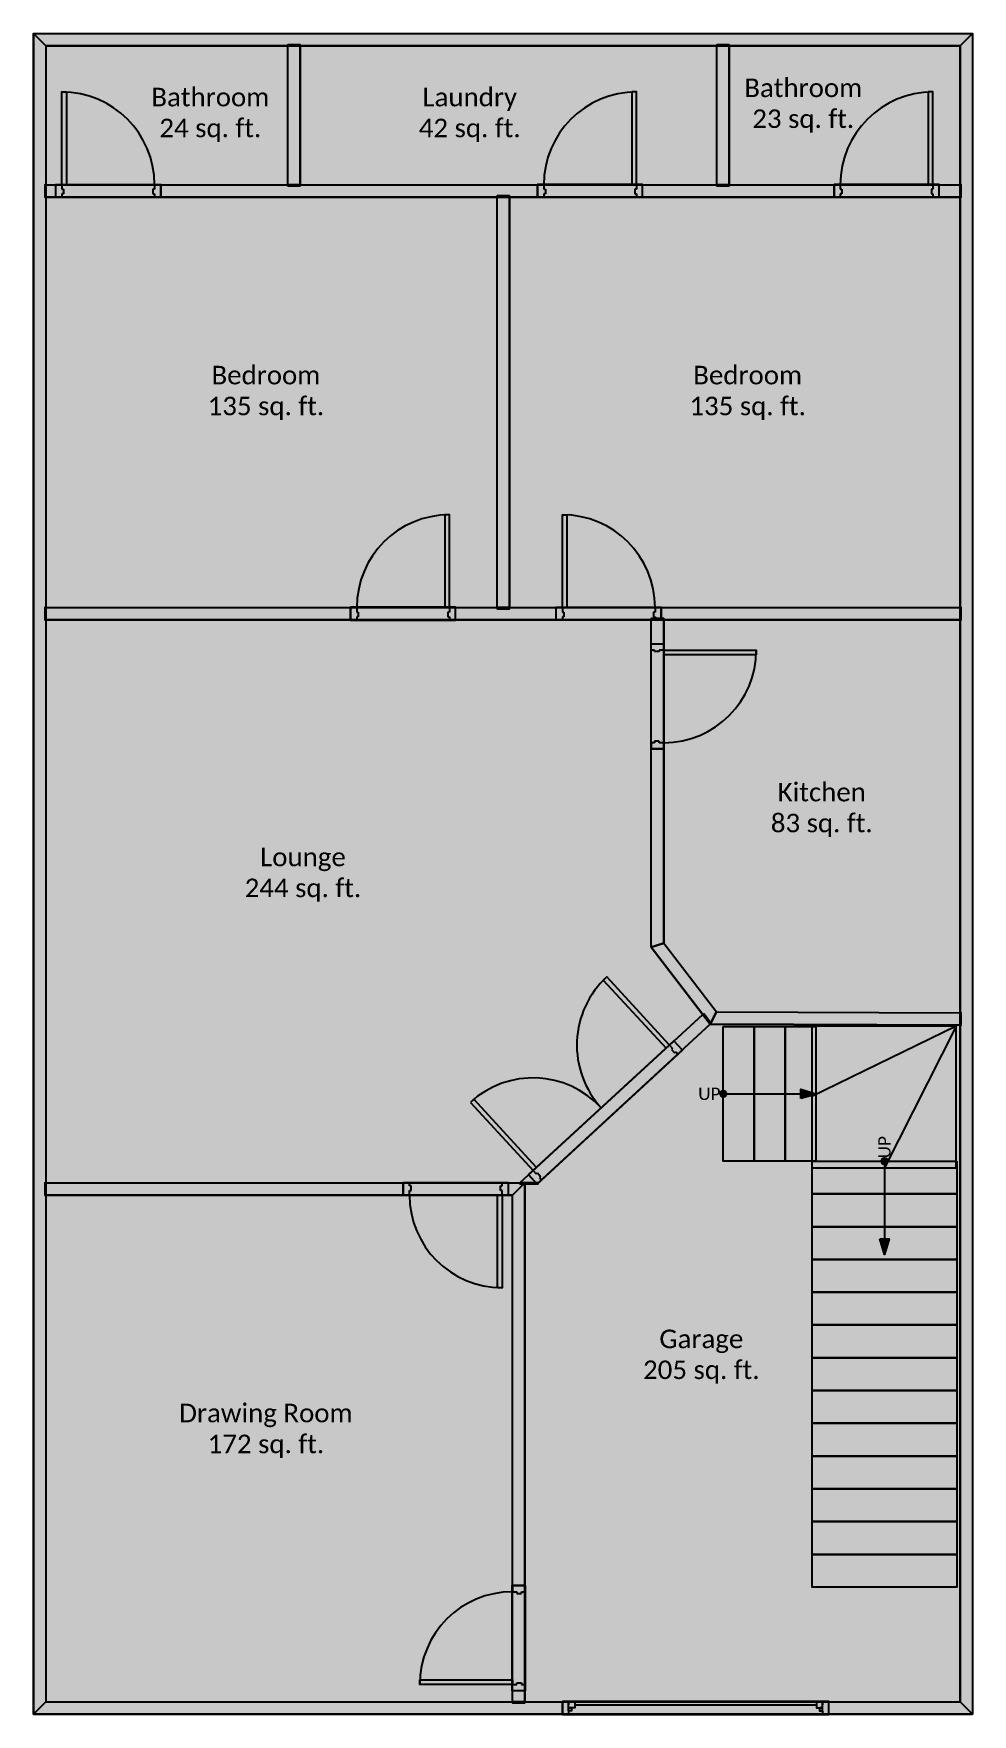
# Model space of a CAD drawing. Extents: x 0 to 25.4, y 0.2 to 45.5.
import ezdxf

# ---------------------------------------------------------------- set-up
doc = ezdxf.new("R2010")
doc.units = 0
doc.header["$MEASUREMENT"] = 0
for name, color, linetype in [('BUILDING_ENVELOPE', 7, 'CONTINUOUS'), ('LANDING', 7, 'CONTINUOUS'), ('SPACE', 7, 'CONTINUOUS'), ('STAIR', 7, 'CONTINUOUS')]:
    doc.layers.add(name, color=color, linetype=linetype)
doc.styles.get("Standard").update_dxf_attribs({"font": 'txt.shx'})

msp = doc.modelspace()

# ---------------------------------------------------------------- hatches: boundary and pattern name
at = {"layer": 'BUILDING_ENVELOPE'}
for points in [[(0.357, 45.167), (0.357, 0.5), (0.024, 0.167), (0.024, 45.5)], [(0.024, 45.5), (25.357, 45.5), (25.024, 45.167), (0.357, 45.167)], [(25.357, 45.5), (25.357, 0.167), (25.024, 0.5), (25.024, 45.167)], [(6.88, 45.167), (7.214, 45.167), (7.214, 45.2), (6.88, 45.2)], [(6.88, 41.425), (6.88, 45.167), (7.214, 45.167), (7.214, 41.425)], [(18.458, 45.167), (18.792, 45.167), (18.792, 45.2), (18.458, 45.2)], [(18.458, 41.425), (18.458, 45.167), (18.792, 45.167), (18.792, 41.425)], [(0.911, 43.925), (0.911, 41.425), (0.786, 41.425), (0.786, 43.925)], [(16.167, 43.925), (16.167, 41.425), (16.292, 41.425), (16.292, 43.925)], [(24.167, 43.925), (24.167, 41.425), (24.292, 41.425), (24.292, 43.925)], [(0.357, 41.092), (0.357, 41.425), (0.324, 41.425), (0.324, 41.092)], [(0.357, 41.425), (25.024, 41.425), (25.024, 41.092), (0.357, 41.092)], [(7.214, 41.425), (6.88, 41.425), (6.88, 41.392), (7.214, 41.392)], [(18.792, 41.425), (18.458, 41.425), (18.458, 41.392), (18.792, 41.392)], [(25.024, 41.425), (25.024, 41.092), (25.057, 41.092), (25.057, 41.425)], [(12.536, 41.092), (12.87, 41.092), (12.87, 41.125), (12.536, 41.125)], [(12.536, 30.019), (12.536, 41.092), (12.87, 41.092), (12.87, 30.019)], [(11.12, 32.519), (11.12, 30.019), (11.245, 30.019), (11.245, 32.519)], [(14.417, 32.519), (14.417, 30.019), (14.292, 30.019), (14.292, 32.519)], [(0.357, 29.686), (0.357, 30.019), (0.324, 30.019), (0.324, 29.686)], [(0.357, 30.019), (25.024, 30.019), (25.024, 29.686), (0.357, 29.686)], [(12.87, 30.019), (12.536, 30.019), (12.536, 29.986), (12.87, 29.986)], [(25.024, 30.019), (25.024, 29.686), (25.057, 29.686), (25.057, 30.019)], [(16.693, 29.686), (17.026, 29.686), (17.026, 29.719), (16.693, 29.719)], [(16.693, 20.853), (16.693, 29.686), (17.026, 29.686), (17.026, 20.966)], [(19.526, 28.746), (17.026, 28.746), (17.026, 28.871), (19.526, 28.871)], [(17.026, 20.966), (18.449, 19.108), (18.284, 18.775), (16.693, 20.853)], [(15.397, 19.969), (17.09, 18.129), (17.182, 18.214), (15.489, 20.054)], [(18.081, 19.041), (18.284, 18.775), (18.311, 18.795), (18.107, 19.061)], [(18.449, 19.108), (25.024, 19.082), (25.024, 18.749), (18.284, 18.775)], [(25.024, 19.082), (25.024, 18.749), (25.057, 18.749), (25.057, 19.082)], [(13.146, 14.501), (18.081, 19.041), (18.284, 18.775), (13.638, 14.501)], [(11.809, 16.669), (13.502, 14.829), (13.594, 14.913), (11.901, 16.753)], [(0.357, 14.168), (0.357, 14.501), (0.324, 14.501), (0.324, 14.168)], [(0.357, 14.501), (13.276, 14.501), (12.943, 14.168), (0.357, 14.168)], [(12.542, 11.668), (12.542, 14.168), (12.667, 14.168), (12.667, 11.668)], [(12.943, 0.5), (12.943, 14.168), (13.276, 14.501), (13.276, 0.5)], [(13.638, 14.501), (13.146, 14.501), (13.146, 14.468), (13.638, 14.468)], [(10.443, 1.09), (12.943, 1.09), (12.943, 0.965), (10.443, 0.965)], [(0.357, 0.5), (25.024, 0.5), (25.357, 0.167), (0.024, 0.167)], [(13.276, 0.5), (12.943, 0.5), (12.943, 0.467), (13.276, 0.467)]]:
    msp.add_hatch(color=7, dxfattribs=at).paths.add_polyline_path(points)
h = msp.add_hatch(color=7, dxfattribs=at)
h.paths.add_polyline_path([(0.619, 41.092), (0.619, 41.425), (0.786, 41.425), (0.786, 41.3), (0.786, 41.175), (0.786, 41.092)])
h.paths.add_polyline_path([(3.453, 41.092), (3.453, 41.425), (3.286, 41.425), (3.286, 41.3), (3.286, 41.175), (3.286, 41.092)])
h = msp.add_hatch(color=7, dxfattribs=at)
h.paths.add_polyline_path([(0.786, 41.3), (0.828, 41.3), (0.828, 41.175), (0.786, 41.175)])
h.paths.add_polyline_path([(3.286, 41.3), (3.244, 41.3), (3.244, 41.175), (3.286, 41.175)])
h = msp.add_hatch(color=7, dxfattribs=at)
h.paths.add_polyline_path([(16.458, 41.092), (16.458, 41.425), (16.292, 41.425), (16.292, 41.3), (16.292, 41.175), (16.292, 41.092)])
h.paths.add_polyline_path([(13.625, 41.092), (13.625, 41.425), (13.792, 41.425), (13.792, 41.3), (13.792, 41.175), (13.792, 41.092)])
h = msp.add_hatch(color=7, dxfattribs=at)
h.paths.add_polyline_path([(16.292, 41.3), (16.25, 41.3), (16.25, 41.175), (16.292, 41.175)])
h.paths.add_polyline_path([(13.792, 41.3), (13.833, 41.3), (13.833, 41.175), (13.792, 41.175)])
h = msp.add_hatch(color=7, dxfattribs=at)
h.paths.add_polyline_path([(24.458, 41.092), (24.458, 41.425), (24.292, 41.425), (24.292, 41.3), (24.292, 41.175), (24.292, 41.092)])
h.paths.add_polyline_path([(21.625, 41.092), (21.625, 41.425), (21.792, 41.425), (21.792, 41.3), (21.792, 41.175), (21.792, 41.092)])
h = msp.add_hatch(color=7, dxfattribs=at)
h.paths.add_polyline_path([(24.292, 41.3), (24.25, 41.3), (24.25, 41.175), (24.292, 41.175)])
h.paths.add_polyline_path([(21.792, 41.3), (21.833, 41.3), (21.833, 41.175), (21.792, 41.175)])
h = msp.add_hatch(color=7, dxfattribs=at)
h.paths.add_polyline_path([(11.411, 29.686), (11.411, 30.019), (11.245, 30.019), (11.245, 29.894), (11.245, 29.769), (11.245, 29.686)])
h.paths.add_polyline_path([(8.578, 29.686), (8.578, 30.019), (8.745, 30.019), (8.745, 29.894), (8.745, 29.769), (8.745, 29.686)])
h = msp.add_hatch(color=7, dxfattribs=at)
h.paths.add_polyline_path([(14.125, 29.686), (14.125, 30.019), (14.292, 30.019), (14.292, 29.894), (14.292, 29.769), (14.292, 29.686)])
h.paths.add_polyline_path([(16.958, 29.686), (16.958, 30.019), (16.792, 30.019), (16.792, 29.894), (16.792, 29.769), (16.792, 29.686)])
h = msp.add_hatch(color=7, dxfattribs=at)
h.paths.add_polyline_path([(11.245, 29.894), (11.203, 29.894), (11.203, 29.769), (11.245, 29.769)])
h.paths.add_polyline_path([(8.745, 29.894), (8.786, 29.894), (8.786, 29.769), (8.745, 29.769)])
h = msp.add_hatch(color=7, dxfattribs=at)
h.paths.add_polyline_path([(14.292, 29.894), (14.333, 29.894), (14.333, 29.769), (14.292, 29.769)])
h.paths.add_polyline_path([(16.792, 29.894), (16.75, 29.894), (16.75, 29.769), (16.792, 29.769)])
h = msp.add_hatch(color=7, dxfattribs=at)
h.paths.add_polyline_path([(16.693, 29.038), (17.026, 29.038), (17.026, 28.871), (16.901, 28.871), (16.776, 28.871), (16.693, 28.871)])
h.paths.add_polyline_path([(16.693, 26.205), (17.026, 26.205), (17.026, 26.371), (16.901, 26.371), (16.776, 26.371), (16.693, 26.371)])
h = msp.add_hatch(color=7, dxfattribs=at)
h.paths.add_polyline_path([(16.901, 28.871), (16.901, 28.83), (16.776, 28.83), (16.776, 28.871)])
h.paths.add_polyline_path([(16.901, 26.371), (16.901, 26.413), (16.776, 26.413), (16.776, 26.371)])
h = msp.add_hatch(color=134, dxfattribs=at)
h.paths.add_polyline_path([(18.635, 18.712), (19.468, 18.712), (19.468, 15.082), (18.635, 15.082)])
h.paths.add_polyline_path([(19.468, 18.712), (20.302, 18.712), (20.302, 15.082), (19.468, 15.082)])
h.paths.add_polyline_path([(20.302, 18.712), (21.135, 18.712), (21.135, 15.082), (20.302, 15.082)])
edge = h.paths.add_edge_path(flags=0)
edge = h.paths.add_edge_path(flags=0)
edge = h.paths.add_edge_path(flags=0)
edge = h.paths.add_edge_path(flags=0)
edge = h.paths.add_edge_path(flags=0)
edge = h.paths.add_edge_path(flags=0)
edge = h.paths.add_edge_path(flags=0)
edge = h.paths.add_edge_path(flags=0)
edge = h.paths.add_edge_path(flags=0)
edge = h.paths.add_edge_path(flags=0)
edge = h.paths.add_edge_path(flags=0)
edge = h.paths.add_edge_path(flags=0)
edge = h.paths.add_edge_path(flags=0)
edge = h.paths.add_edge_path(flags=0)
edge = h.paths.add_edge_path(flags=0)
edge = h.paths.add_edge_path(flags=0)
edge = h.paths.add_edge_path(flags=0)
edge = h.paths.add_edge_path(flags=0)
edge = h.paths.add_edge_path(flags=0)
edge = h.paths.add_edge_path(flags=0)
edge = h.paths.add_edge_path(flags=0)
edge = h.paths.add_edge_path(flags=0)
edge = h.paths.add_edge_path(flags=0)
edge = h.paths.add_edge_path(flags=0)
edge = h.paths.add_edge_path(flags=0)
edge = h.paths.add_edge_path(flags=0)
edge = h.paths.add_edge_path(flags=0)
edge = h.paths.add_edge_path(flags=0)
edge = h.paths.add_edge_path(flags=0)
edge = h.paths.add_edge_path(flags=0)
h = msp.add_hatch(color=7, dxfattribs=at)
h.paths.add_polyline_path([(17.53, 18.081), (17.304, 18.326), (17.182, 18.214), (17.266, 18.122), (17.351, 18.03), (17.407, 17.968)])
h.paths.add_polyline_path([(13.605, 14.47), (13.379, 14.716), (13.502, 14.829), (13.586, 14.737), (13.671, 14.645), (13.727, 14.583)])
h = msp.add_hatch(color=7, dxfattribs=at)
h.paths.add_polyline_path([(17.266, 18.122), (17.236, 18.093), (17.32, 18.001), (17.351, 18.03)])
h.paths.add_polyline_path([(13.586, 14.737), (13.617, 14.765), (13.702, 14.673), (13.671, 14.645)])
h = msp.add_hatch(color=134, dxfattribs=at)
h.paths.add_polyline_path([(24.938, 15.082), (24.938, 14.198), (21.032, 14.198), (21.032, 15.082)])
h.paths.add_polyline_path([(24.938, 14.198), (24.938, 13.314), (21.032, 13.314), (21.032, 14.198)])
h.paths.add_polyline_path([(24.938, 13.314), (24.938, 12.431), (21.032, 12.431), (21.032, 13.314)])
h.paths.add_polyline_path([(24.938, 12.431), (24.938, 11.547), (21.032, 11.547), (21.032, 12.431)])
h.paths.add_polyline_path([(24.938, 11.547), (24.938, 10.663), (21.032, 10.663), (21.032, 11.547)])
h.paths.add_polyline_path([(24.938, 10.663), (24.938, 9.779), (21.032, 9.779), (21.032, 10.663)])
h.paths.add_polyline_path([(24.938, 9.779), (24.938, 8.895), (21.032, 8.895), (21.032, 9.779)])
h.paths.add_polyline_path([(24.938, 8.895), (24.938, 8.012), (21.032, 8.012), (21.032, 8.895)])
h.paths.add_polyline_path([(24.938, 8.012), (24.938, 7.128), (21.032, 7.128), (21.032, 8.012)])
h.paths.add_polyline_path([(24.938, 7.128), (24.938, 6.244), (21.032, 6.244), (21.032, 7.128)])
h.paths.add_polyline_path([(24.938, 6.244), (24.938, 5.36), (21.032, 5.36), (21.032, 6.244)])
h.paths.add_polyline_path([(24.938, 5.36), (24.938, 4.476), (21.032, 4.476), (21.032, 5.36)])
h.paths.add_polyline_path([(24.938, 4.476), (24.938, 3.592), (21.032, 3.592), (21.032, 4.476)])
edge = h.paths.add_edge_path(flags=0)
edge = h.paths.add_edge_path(flags=0)
edge = h.paths.add_edge_path(flags=0)
edge = h.paths.add_edge_path(flags=0)
edge = h.paths.add_edge_path(flags=0)
edge = h.paths.add_edge_path(flags=0)
edge = h.paths.add_edge_path(flags=0)
edge = h.paths.add_edge_path(flags=0)
edge = h.paths.add_edge_path(flags=0)
edge = h.paths.add_edge_path(flags=0)
edge = h.paths.add_edge_path(flags=0)
edge = h.paths.add_edge_path(flags=0)
edge = h.paths.add_edge_path(flags=0)
edge = h.paths.add_edge_path(flags=0)
edge = h.paths.add_edge_path(flags=0)
edge = h.paths.add_edge_path(flags=0)
edge = h.paths.add_edge_path(flags=0)
edge = h.paths.add_edge_path(flags=0)
edge = h.paths.add_edge_path(flags=0)
edge = h.paths.add_edge_path(flags=0)
h = msp.add_hatch(color=7, dxfattribs=at)
h.paths.add_polyline_path([(12.833, 14.501), (12.833, 14.168), (12.667, 14.168), (12.667, 14.293), (12.667, 14.418), (12.667, 14.501)])
h.paths.add_polyline_path([(10, 14.501), (10, 14.168), (10.167, 14.168), (10.167, 14.293), (10.167, 14.418), (10.167, 14.501)])
h = msp.add_hatch(color=7, dxfattribs=at)
h.paths.add_polyline_path([(12.667, 14.293), (12.625, 14.293), (12.625, 14.418), (12.667, 14.418)])
h.paths.add_polyline_path([(10.167, 14.293), (10.208, 14.293), (10.208, 14.418), (10.167, 14.418)])
h = msp.add_hatch(color=7, dxfattribs=at)
h.paths.add_polyline_path([(13.276, 0.798), (12.943, 0.798), (12.943, 0.965), (13.068, 0.965), (13.193, 0.965), (13.276, 0.965)])
h.paths.add_polyline_path([(13.276, 3.632), (12.943, 3.632), (12.943, 3.465), (13.068, 3.465), (13.193, 3.465), (13.276, 3.465)])
h = msp.add_hatch(color=7, dxfattribs=at)
h.paths.add_polyline_path([(13.068, 0.965), (13.068, 1.007), (13.193, 1.007), (13.193, 0.965)])
h.paths.add_polyline_path([(13.068, 3.465), (13.068, 3.423), (13.193, 3.423), (13.193, 3.465)])
h = msp.add_hatch(color=7, dxfattribs=at)
h.paths.add_polyline_path([(14.292, 0.167), (14.292, 0.5), (14.458, 0.5), (14.458, 0.417), (14.458, 0.25), (14.458, 0.167)])
h.paths.add_polyline_path([(21.482, 0.167), (21.482, 0.5), (21.315, 0.5), (21.315, 0.417), (21.315, 0.25), (21.315, 0.167)])
h = msp.add_hatch(color=7, dxfattribs=at)
h.paths.add_polyline_path([(14.458, 0.5), (14.625, 0.5), (14.625, 0.333), (14.458, 0.333)])
h.paths.add_polyline_path([(21.315, 0.5), (21.149, 0.5), (21.149, 0.333), (21.315, 0.333)])
h = msp.add_hatch(color=7, dxfattribs=at)
h.paths.add_polyline_path([(14.458, 0.333), (14.542, 0.333), (14.542, 0.25), (14.458, 0.25)])
h.paths.add_polyline_path([(21.315, 0.333), (21.232, 0.333), (21.232, 0.25), (21.315, 0.25)])
at = {"layer": 'LANDING'}
msp.add_hatch(color=134, dxfattribs=at).paths.add_polyline_path([(24.921, 18.725), (21.024, 18.725), (21.024, 14.907), (24.921, 14.907)])
at = {"layer": 'SPACE'}
for color, points in [(5, [(6.88, 41.425), (6.88, 45.167), (0.357, 45.167), (0.357, 41.425)]), (254, [(7.214, 41.425), (18.458, 41.425), (18.458, 45.167), (7.214, 45.167)]), (5, [(18.792, 41.425), (25.024, 41.425), (25.024, 45.167), (18.792, 45.167)]), (10, [(12.536, 41.092), (0.357, 41.092), (0.357, 30.019), (12.536, 30.019)]), (10, [(12.87, 41.092), (12.87, 30.019), (25.024, 30.019), (25.024, 41.092)]), (2, [(18.081, 19.041), (16.693, 20.853), (16.693, 29.686), (0.357, 29.686), (0.357, 14.501), (13.146, 14.501), (18.081, 19.041)]), (40, [(17.026, 29.686), (17.026, 20.966), (18.449, 19.108), (25.024, 19.082), (25.024, 29.686)]), (22, [(13.146, 14.501), (13.276, 14.501), (13.276, 0.5), (25.024, 0.5), (25.024, 18.749), (18.284, 18.775), (18.081, 19.041)]), (94, [(12.943, 14.168), (0.357, 14.168), (0.357, 0.5), (12.943, 0.5), (12.943, 14.168)])]:
    msp.add_hatch(color=color, dxfattribs=at).paths.add_polyline_path(points)
at = {"layer": 'STAIR'}
h = msp.add_hatch(color=134, dxfattribs=at)
edge = h.paths.add_edge_path()
edge.add_arc((18.635, 16.897), 0.0868, 0, 360)
for points in [[(20.73, 16.77), (20.73, 17.025), (21.156, 16.894)], [(22.857, 12.987), (23.112, 12.987), (22.982, 12.561)]]:
    msp.add_hatch(color=134, dxfattribs=at).paths.add_polyline_path(points)
h = msp.add_hatch(color=134, dxfattribs=at)
edge = h.paths.add_edge_path()
edge.add_arc((22.985, 15.082), 0.0868, 0, 360)

# ---------------------------------------------------------------- linework, layer by layer
at = {"layer": 'BUILDING_ENVELOPE', "color": 7, "linetype": 'CONTINUOUS'}
for p, q in [((0.024, 45.5), (0.024, 0.167)), ((0.024, 45.5), (25.357, 45.5)), ((25.357, 45.5), (25.357, 0.167)), ((0.357, 45.167), (0.357, 0.5)), ((0.357, 45.167), (25.024, 45.167)), ((6.88, 41.425), (6.88, 45.167)), ((7.214, 41.425), (7.214, 45.167)), ((18.458, 41.425), (18.458, 45.167)), ((18.792, 41.425), (18.792, 45.167)), ((25.024, 45.167), (25.024, 0.5)), ((0.357, 41.425), (25.024, 41.425)), ((0.619, 41.092), (0.619, 41.425)), ((0.619, 41.425), (0.786, 41.425)), ((0.619, 41.092), (0.619, 41.425)), ((0.786, 41.425), (0.786, 41.3)), ((0.786, 41.3), (0.828, 41.3)), ((0.828, 41.3), (0.828, 41.175)), ((3.286, 41.3), (3.244, 41.3)), ((3.244, 41.3), (3.244, 41.175)), ((3.453, 41.425), (3.286, 41.425)), ((3.286, 41.425), (3.286, 41.3)), ((3.453, 41.092), (3.453, 41.425)), ((3.453, 41.092), (3.453, 41.425)), ((13.625, 41.092), (13.625, 41.425)), ((13.625, 41.425), (13.792, 41.425)), ((13.625, 41.092), (13.625, 41.425)), ((13.792, 41.425), (13.792, 41.3)), ((13.792, 41.3), (13.833, 41.3)), ((13.833, 41.3), (13.833, 41.175)), ((16.292, 41.3), (16.25, 41.3)), ((16.25, 41.3), (16.25, 41.175)), ((16.458, 41.425), (16.292, 41.425)), ((16.292, 41.425), (16.292, 41.3)), ((16.458, 41.092), (16.458, 41.425)), ((16.458, 41.092), (16.458, 41.425)), ((21.625, 41.092), (21.625, 41.425)), ((21.625, 41.425), (21.792, 41.425)), ((21.625, 41.092), (21.625, 41.425)), ((21.792, 41.425), (21.792, 41.3)), ((21.792, 41.3), (21.833, 41.3)), ((21.833, 41.3), (21.833, 41.175)), ((24.292, 41.3), (24.25, 41.3)), ((24.25, 41.3), (24.25, 41.175)), ((24.458, 41.425), (24.292, 41.425)), ((24.292, 41.425), (24.292, 41.3)), ((24.458, 41.092), (24.458, 41.425)), ((24.458, 41.092), (24.458, 41.425)), ((0.357, 41.092), (25.024, 41.092)), ((0.786, 41.092), (0.619, 41.092)), ((0.786, 41.175), (0.786, 41.092)), ((0.828, 41.175), (0.786, 41.175)), ((3.244, 41.175), (3.286, 41.175)), ((3.286, 41.175), (3.286, 41.092)), ((3.286, 41.092), (3.453, 41.092)), ((12.536, 30.019), (12.536, 41.092)), ((12.87, 30.019), (12.87, 41.092)), ((13.792, 41.092), (13.625, 41.092)), ((13.792, 41.175), (13.792, 41.092)), ((13.833, 41.175), (13.792, 41.175)), ((16.25, 41.175), (16.292, 41.175)), ((16.292, 41.175), (16.292, 41.092)), ((16.292, 41.092), (16.458, 41.092)), ((21.792, 41.092), (21.625, 41.092)), ((21.792, 41.175), (21.792, 41.092)), ((21.833, 41.175), (21.792, 41.175)), ((24.25, 41.175), (24.292, 41.175)), ((24.292, 41.175), (24.292, 41.092)), ((24.292, 41.092), (24.458, 41.092)), ((0.357, 30.019), (25.024, 30.019)), ((8.578, 29.686), (8.578, 30.019)), ((8.578, 30.019), (8.745, 30.019)), ((8.578, 29.686), (8.578, 30.019)), ((8.745, 30.019), (8.745, 29.894)), ((11.411, 30.019), (11.245, 30.019)), ((11.245, 30.019), (11.245, 29.894)), ((11.411, 29.686), (11.411, 30.019)), ((11.411, 29.686), (11.411, 30.019)), ((14.125, 29.686), (14.125, 30.019)), ((14.125, 30.019), (14.292, 30.019)), ((14.125, 29.686), (14.125, 30.019)), ((14.292, 30.019), (14.292, 29.894)), ((16.958, 30.019), (16.792, 30.019)), ((16.792, 30.019), (16.792, 29.894)), ((16.958, 29.686), (16.958, 30.019)), ((16.958, 29.686), (16.958, 30.019)), ((0.357, 29.686), (25.024, 29.686)), ((8.745, 29.686), (8.578, 29.686)), ((8.745, 29.894), (8.786, 29.894)), ((8.745, 29.769), (8.745, 29.686)), ((8.786, 29.769), (8.745, 29.769)), ((8.786, 29.894), (8.786, 29.769)), ((11.245, 29.894), (11.203, 29.894)), ((11.203, 29.894), (11.203, 29.769)), ((11.203, 29.769), (11.245, 29.769)), ((11.245, 29.769), (11.245, 29.686)), ((11.245, 29.686), (11.411, 29.686)), ((14.292, 29.686), (14.125, 29.686)), ((14.292, 29.894), (14.333, 29.894)), ((14.292, 29.769), (14.292, 29.686)), ((14.333, 29.769), (14.292, 29.769)), ((14.333, 29.894), (14.333, 29.769)), ((16.693, 20.853), (16.693, 29.686)), ((16.792, 29.894), (16.75, 29.894)), ((16.75, 29.894), (16.75, 29.769)), ((16.75, 29.769), (16.792, 29.769)), ((16.792, 29.769), (16.792, 29.686)), ((16.792, 29.686), (16.958, 29.686)), ((17.026, 20.966), (17.026, 29.686)), ((16.693, 29.038), (17.026, 29.038)), ((16.693, 28.871), (16.693, 29.038)), ((16.693, 29.038), (17.026, 29.038)), ((17.026, 29.038), (17.026, 28.871)), ((16.776, 28.871), (16.693, 28.871)), ((16.776, 28.83), (16.776, 28.871)), ((16.901, 28.83), (16.776, 28.83)), ((17.026, 28.871), (16.901, 28.871)), ((16.901, 28.871), (16.901, 28.83)), ((16.776, 26.371), (16.693, 26.371)), ((16.693, 26.371), (16.693, 26.205)), ((16.901, 26.413), (16.776, 26.413)), ((16.776, 26.413), (16.776, 26.371)), ((16.901, 26.371), (16.901, 26.413)), ((17.026, 26.371), (16.901, 26.371)), ((17.026, 26.205), (17.026, 26.371)), ((16.693, 26.205), (17.026, 26.205)), ((16.693, 26.205), (17.026, 26.205)), ((17.026, 20.966), (18.449, 19.108)), ((16.693, 20.853), (18.284, 18.775)), ((18.449, 19.108), (25.024, 19.082)), ((13.146, 14.501), (18.081, 19.041)), ((13.638, 14.501), (18.284, 18.775)), ((18.284, 18.775), (25.024, 18.749)), ((17.304, 18.326), (17.182, 18.214)), ((17.182, 18.214), (17.266, 18.122)), ((17.53, 18.081), (17.304, 18.326)), ((17.53, 18.081), (17.304, 18.326)), ((17.266, 18.122), (17.236, 18.093)), ((17.236, 18.093), (17.32, 18.001)), ((17.32, 18.001), (17.351, 18.03)), ((17.351, 18.03), (17.407, 17.968)), ((17.407, 17.968), (17.53, 18.081)), ((13.379, 14.716), (13.502, 14.829)), ((13.605, 14.47), (13.379, 14.716)), ((13.605, 14.47), (13.379, 14.716)), ((13.502, 14.829), (13.586, 14.737)), ((13.586, 14.737), (13.617, 14.765)), ((13.727, 14.583), (13.605, 14.47)), ((13.617, 14.765), (13.702, 14.673)), ((13.702, 14.673), (13.671, 14.645)), ((13.671, 14.645), (13.727, 14.583)), ((0.357, 14.501), (13.276, 14.501)), ((0.357, 14.168), (12.943, 14.168)), ((10, 14.501), (10, 14.168)), ((10.167, 14.501), (10, 14.501)), ((10, 14.501), (10, 14.168)), ((10, 14.168), (10.167, 14.168)), ((10.167, 14.418), (10.167, 14.501)), ((10.208, 14.418), (10.167, 14.418)), ((10.167, 14.168), (10.167, 14.293)), ((10.167, 14.293), (10.208, 14.293)), ((10.208, 14.293), (10.208, 14.418)), ((12.625, 14.293), (12.625, 14.418)), ((12.625, 14.418), (12.667, 14.418)), ((12.667, 14.293), (12.625, 14.293)), ((12.667, 14.418), (12.667, 14.501)), ((12.667, 14.501), (12.833, 14.501)), ((12.667, 14.168), (12.667, 14.293)), ((12.833, 14.168), (12.667, 14.168)), ((12.833, 14.501), (12.833, 14.168)), ((12.833, 14.501), (12.833, 14.168)), ((12.943, 0.5), (12.943, 14.168)), ((13.276, 0.5), (13.276, 14.501)), ((13.276, 3.632), (12.943, 3.632)), ((12.943, 3.632), (12.943, 3.465)), ((13.276, 3.632), (12.943, 3.632)), ((13.276, 3.465), (13.276, 3.632)), ((12.943, 3.465), (13.068, 3.465)), ((13.068, 3.465), (13.068, 3.423)), ((13.068, 3.423), (13.193, 3.423)), ((13.193, 3.465), (13.276, 3.465)), ((13.193, 3.423), (13.193, 3.465)), ((12.943, 0.798), (12.943, 0.965)), ((12.943, 0.965), (13.068, 0.965)), ((13.068, 0.965), (13.068, 1.007)), ((13.068, 1.007), (13.193, 1.007)), ((13.193, 1.007), (13.193, 0.965)), ((13.193, 0.965), (13.276, 0.965)), ((13.276, 0.965), (13.276, 0.798)), ((0.357, 0.5), (25.024, 0.5)), ((13.276, 0.798), (12.943, 0.798)), ((13.276, 0.798), (12.943, 0.798)), ((14.292, 0.167), (14.292, 0.5)), ((14.292, 0.5), (14.458, 0.5)), ((14.292, 0.167), (14.292, 0.5)), ((14.458, 0.5), (14.458, 0.417)), ((21.482, 0.5), (21.315, 0.5)), ((21.315, 0.5), (21.315, 0.417)), ((21.482, 0.167), (21.482, 0.5)), ((21.482, 0.167), (21.482, 0.5)), ((0.024, 0.167), (25.357, 0.167)), ((14.458, 0.167), (14.292, 0.167)), ((14.458, 0.25), (14.458, 0.167)), ((14.625, 0.417), (21.149, 0.417)), ((21.315, 0.25), (21.315, 0.167)), ((21.315, 0.167), (21.482, 0.167))]:
    msp.add_line(p, q, dxfattribs=at)
for points in [[(0.357, 45.167), (0.357, 0.5), (0.024, 0.167), (0.024, 45.5)], [(0.024, 45.5), (25.357, 45.5), (25.024, 45.167), (0.357, 45.167)], [(25.357, 45.5), (25.357, 0.167), (25.024, 0.5), (25.024, 45.167)], [(6.88, 45.167), (7.214, 45.167), (7.214, 45.2), (6.88, 45.2)], [(6.88, 41.425), (6.88, 45.167), (7.214, 45.167), (7.214, 41.425)], [(18.458, 45.167), (18.792, 45.167), (18.792, 45.2), (18.458, 45.2)], [(18.458, 41.425), (18.458, 45.167), (18.792, 45.167), (18.792, 41.425)], [(0.911, 43.925), (0.911, 41.425), (0.786, 41.425), (0.786, 43.925)], [(16.167, 43.925), (16.167, 41.425), (16.292, 41.425), (16.292, 43.925)], [(24.167, 43.925), (24.167, 41.425), (24.292, 41.425), (24.292, 43.925)], [(0.357, 41.092), (0.357, 41.425), (0.324, 41.425), (0.324, 41.092)], [(0.357, 41.425), (25.024, 41.425), (25.024, 41.092), (0.357, 41.092)], [(3.453, 41.084), (0.619, 41.084), (0.619, 41.433), (3.453, 41.433)], [(7.214, 41.425), (6.88, 41.425), (6.88, 41.392), (7.214, 41.392)], [(13.625, 41.084), (16.458, 41.084), (16.458, 41.433), (13.625, 41.433)], [(18.792, 41.425), (18.458, 41.425), (18.458, 41.392), (18.792, 41.392)], [(21.625, 41.084), (24.458, 41.084), (24.458, 41.433), (21.625, 41.433)], [(25.024, 41.425), (25.024, 41.092), (25.057, 41.092), (25.057, 41.425)], [(12.536, 41.092), (12.87, 41.092), (12.87, 41.125), (12.536, 41.125)], [(12.536, 30.019), (12.536, 41.092), (12.87, 41.092), (12.87, 30.019)], [(11.12, 32.519), (11.12, 30.019), (11.245, 30.019), (11.245, 32.519)], [(14.417, 32.519), (14.417, 30.019), (14.292, 30.019), (14.292, 32.519)], [(0.357, 29.686), (0.357, 30.019), (0.324, 30.019), (0.324, 29.686)], [(0.357, 30.019), (25.024, 30.019), (25.024, 29.686), (0.357, 29.686)], [(8.578, 29.678), (11.411, 29.678), (11.411, 30.027), (8.578, 30.027)], [(12.87, 30.019), (12.536, 30.019), (12.536, 29.986), (12.87, 29.986)], [(16.958, 29.678), (14.125, 29.678), (14.125, 30.027), (16.958, 30.027)], [(25.024, 30.019), (25.024, 29.686), (25.057, 29.686), (25.057, 30.019)], [(16.693, 29.686), (17.026, 29.686), (17.026, 29.719), (16.693, 29.719)], [(16.693, 20.853), (16.693, 29.686), (17.026, 29.686), (17.026, 20.966)], [(16.685, 26.205), (16.685, 29.038), (17.034, 29.038), (17.034, 26.205)], [(19.526, 28.746), (17.026, 28.746), (17.026, 28.871), (19.526, 28.871)], [(17.026, 20.966), (18.449, 19.108), (18.284, 18.775), (16.693, 20.853)], [(15.397, 19.969), (17.09, 18.129), (17.182, 18.214), (15.489, 20.054)], [(18.081, 19.041), (18.284, 18.775), (18.311, 18.795), (18.107, 19.061)], [(18.449, 19.108), (25.024, 19.082), (25.024, 18.749), (18.284, 18.775)], [(25.024, 19.082), (25.024, 18.749), (25.057, 18.749), (25.057, 19.082)], [(13.146, 14.501), (18.081, 19.041), (18.284, 18.775), (13.638, 14.501)], [(13.61, 14.465), (17.535, 18.075), (17.299, 18.332), (13.374, 14.722)], [(11.809, 16.669), (13.502, 14.829), (13.594, 14.913), (11.901, 16.753)], [(10, 14.509), (12.833, 14.509), (12.833, 14.16), (10, 14.16)], [(0.357, 14.168), (0.357, 14.501), (0.324, 14.501), (0.324, 14.168)], [(0.357, 14.501), (13.276, 14.501), (12.943, 14.168), (0.357, 14.168)], [(12.542, 11.668), (12.542, 14.168), (12.667, 14.168), (12.667, 11.668)], [(12.943, 0.5), (12.943, 14.168), (13.276, 14.501), (13.276, 0.5)], [(13.638, 14.501), (13.146, 14.501), (13.146, 14.468), (13.638, 14.468)], [(13.284, 3.632), (13.284, 0.798), (12.935, 0.798), (12.935, 3.632)], [(10.443, 1.09), (12.943, 1.09), (12.943, 0.965), (10.443, 0.965)], [(0.357, 0.5), (25.024, 0.5), (25.357, 0.167), (0.024, 0.167)], [(13.276, 0.5), (12.943, 0.5), (12.943, 0.467), (13.276, 0.467)], [(14.292, 0.159), (21.482, 0.159), (21.482, 0.508), (14.292, 0.508)], [(14.458, 0.5), (14.625, 0.5), (14.625, 0.333), (14.458, 0.333)], [(21.315, 0.5), (21.149, 0.5), (21.149, 0.333), (21.315, 0.333)], [(14.458, 0.333), (14.542, 0.333), (14.542, 0.25), (14.458, 0.25)], [(21.315, 0.333), (21.232, 0.333), (21.232, 0.25), (21.315, 0.25)]]:
    msp.add_lwpolyline(points, close=True, dxfattribs=at)
at = {"layer": 'BUILDING_ENVELOPE', "color": 9, "linetype": 'CONTINUOUS'}
for points in [[(18.635, 18.712), (19.468, 18.712), (19.468, 15.082), (18.635, 15.082)], [(19.468, 18.712), (20.302, 18.712), (20.302, 15.082), (19.468, 15.082)], [(20.302, 18.712), (21.135, 18.712), (21.135, 15.082), (20.302, 15.082)], [(24.938, 15.082), (24.938, 14.198), (21.032, 14.198), (21.032, 15.082)], [(24.938, 14.198), (24.938, 13.314), (21.032, 13.314), (21.032, 14.198)], [(24.938, 13.314), (24.938, 12.431), (21.032, 12.431), (21.032, 13.314)], [(24.938, 12.431), (24.938, 11.547), (21.032, 11.547), (21.032, 12.431)], [(24.938, 11.547), (24.938, 10.663), (21.032, 10.663), (21.032, 11.547)], [(24.938, 10.663), (24.938, 9.779), (21.032, 9.779), (21.032, 10.663)], [(24.938, 9.779), (24.938, 8.895), (21.032, 8.895), (21.032, 9.779)], [(24.938, 8.895), (24.938, 8.012), (21.032, 8.012), (21.032, 8.895)], [(24.938, 8.012), (24.938, 7.128), (21.032, 7.128), (21.032, 8.012)], [(24.938, 7.128), (24.938, 6.244), (21.032, 6.244), (21.032, 7.128)], [(24.938, 6.244), (24.938, 5.36), (21.032, 5.36), (21.032, 6.244)], [(24.938, 5.36), (24.938, 4.476), (21.032, 4.476), (21.032, 5.36)], [(24.938, 4.476), (24.938, 3.592), (21.032, 3.592), (21.032, 4.476)]]:
    msp.add_lwpolyline(points, close=True, dxfattribs=at)
at = {"layer": 'BUILDING_ENVELOPE', "color": 7, "linetype": 'CONTINUOUS'}
for centre, start, end in [((0.786, 41.425), 0, 90), ((16.292, 41.425), 90, 180), ((24.292, 41.425), 90, 180), ((11.245, 30.019), 90, 180), ((14.292, 30.019), 0, 90), ((17.026, 28.871), 270, 0), ((17.182, 18.214), 132.6089, 222.6089), ((13.502, 14.829), 42.6089, 132.6089), ((12.667, 14.168), 180, 270), ((12.943, 0.965), 90, 180)]:
    msp.add_arc(centre, 2.5, start, end, dxfattribs=at)
at = {"layer": 'LANDING', "color": 9, "linetype": 'CONTINUOUS'}
for q in [(21.024, 16.823), (22.981, 14.907)]:
    msp.add_line((24.921, 18.725), q, dxfattribs=at)
at = {"layer": 'LANDING', "color": 7, "linetype": 'CONTINUOUS'}
msp.add_lwpolyline([(24.921, 18.725), (21.024, 18.725), (21.024, 14.907), (24.921, 14.907)], close=True, dxfattribs=at)
at = {"layer": 'SPACE', "linetype": 'CONTINUOUS'}
for p, q in [((16.693, 29.686), (0.357, 29.686)), ((0.357, 29.686), (0.357, 14.501)), ((16.693, 20.853), (16.693, 29.686)), ((18.081, 19.041), (16.693, 20.853)), ((13.146, 14.501), (18.081, 19.041)), ((0.357, 14.501), (13.146, 14.501)), ((12.943, 14.168), (0.357, 14.168)), ((0.357, 14.168), (0.357, 0.5)), ((12.943, 0.5), (12.943, 14.168)), ((0.357, 0.5), (12.943, 0.5))]:
    msp.add_line(p, q, dxfattribs=at)
for points in [[(6.88, 41.425), (6.88, 45.167), (0.357, 45.167), (0.357, 41.425)], [(7.214, 41.425), (18.458, 41.425), (18.458, 45.167), (7.214, 45.167)], [(18.792, 41.425), (25.024, 41.425), (25.024, 45.167), (18.792, 45.167)], [(12.536, 41.092), (0.357, 41.092), (0.357, 30.019), (12.536, 30.019)], [(12.87, 41.092), (12.87, 30.019), (25.024, 30.019), (25.024, 41.092)], [(17.026, 29.686), (17.026, 20.966), (18.449, 19.108), (25.024, 19.082), (25.024, 29.686)], [(13.146, 14.501), (13.276, 14.501), (13.276, 0.5), (25.024, 0.5), (25.024, 18.749), (18.284, 18.775), (18.081, 19.041)]]:
    msp.add_lwpolyline(points, close=True, dxfattribs=at)
at = {"layer": 'STAIR', "color": 7, "linetype": 'CONTINUOUS'}
for p, q in [((18.635, 16.897), (20.943, 16.897)), ((22.985, 15.082), (22.985, 12.774))]:
    msp.add_line(p, q, dxfattribs=at)
for points in [[(20.73, 16.77), (20.73, 17.025), (21.156, 16.894)], [(22.857, 12.987), (23.112, 12.987), (22.982, 12.561)]]:
    msp.add_lwpolyline(points, close=True, dxfattribs=at)
for centre in [(18.635, 16.897), (22.985, 15.082)]:
    msp.add_circle(centre, 0.0868, dxfattribs=at)

# ---------------------------------------------------------------- texts
at = {"layer": 'BUILDING_ENVELOPE', "insert": (18.258, 16.897), "char_height": 0.33333, "width": 0.75327, "attachment_point": 5}
msp.add_mtext('\\C7;\\fCalibri|b0|i0|;\\H0.33333206176758;UP', dxfattribs=at)
at = {"layer": 'BUILDING_ENVELOPE', "insert": (22.985, 15.459), "char_height": 0.33333, "width": 0.75327, "attachment_point": 5, "rotation": 90}
msp.add_mtext('\\C7;\\fCalibri|b0|i0|;\\H0.33333206176758;UP', dxfattribs=at)
at = {"layer": 'SPACE', "char_height": 0.5, "attachment_point": 5}
for s, insert, width in [('\\C7;\\fCalibri|b0|i0|;\\H0.50000381469727;Bathroom\\P24 sq. ft.\\P\\P', (4.792, 42.892), 3.31902), ('\\C7;\\fCalibri|b0|i0|;\\H0.50000381469727;Laundry\\P42 sq. ft.\\P\\P', (11.792, 42.892), 2.9469), ('\\C7;\\fCalibri|b0|i0|;\\H0.50000381469727;Bathroom\\P23 sq. ft.\\P\\P', (20.792, 43.142), 3.31902), ('\\C7;\\fCalibri|b0|i0|;\\H0.50000381469727;Bedroom\\P135 sq. ft.\\P\\P', (6.292, 35.392), 3.28479), ('\\C7;\\fCalibri|b0|i0|;\\H0.50000381469727;Bedroom\\P135 sq. ft.\\P\\P', (19.292, 35.392), 3.28479), ('\\C7;\\fCalibri|b0|i0|;\\H0.50000381469727;Kitchen\\P83 sq. ft.\\P\\P', (21.292, 24.142), 2.9469), ('\\C7;\\fCalibri|b0|i0|;\\H0.50000381469727;Lounge\\P244 sq. ft.\\P\\P', (7.292, 22.392), 3.28479), ('\\C7;\\fCalibri|b0|i0|;\\H0.50000381469727;Garage\\P205 sq. ft.\\P\\P', (18.042, 9.392), 3.28479), ('\\C7;\\fCalibri|b0|i0|;\\H0.50000381469727;Drawing Room\\P172 sq. ft.\\P\\P', (6.292, 7.392), 4.59928)]:
    msp.add_mtext(s, dxfattribs=dict(at, insert=insert, width=width))

doc.saveas('drawing.dxf')
